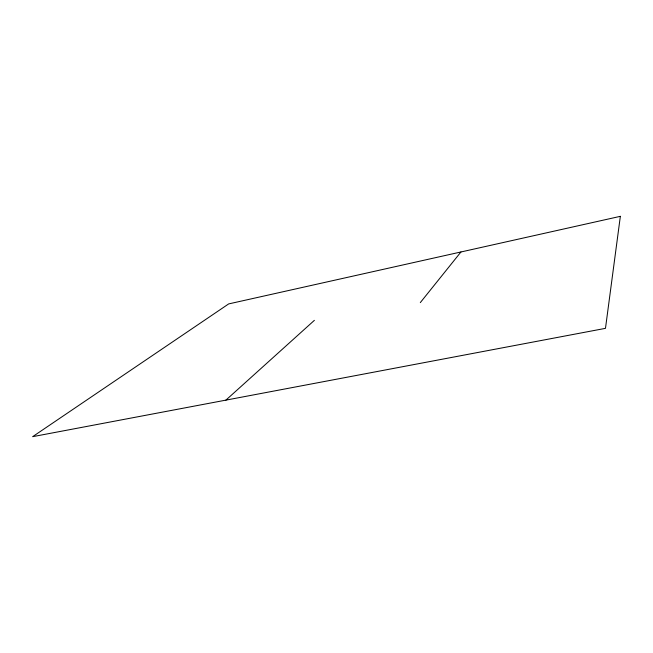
<?xml version="1.0" encoding="UTF-8"?>
<svg xmlns="http://www.w3.org/2000/svg" width="653" height="653" viewBox="0 0 653 653"><rect width="100%" height="100%" fill="white"/><g stroke="black" fill="none" stroke-linecap="round" stroke-linejoin="round"><path stroke-width="0.98" d="M420.303 302.608L460.945 251.976M225.897 400.126L314.379 320.345M620.35 216.331L605.478 328.345L32.65 436.669L228.664 303.914L620.35 216.331"/></g></svg>
